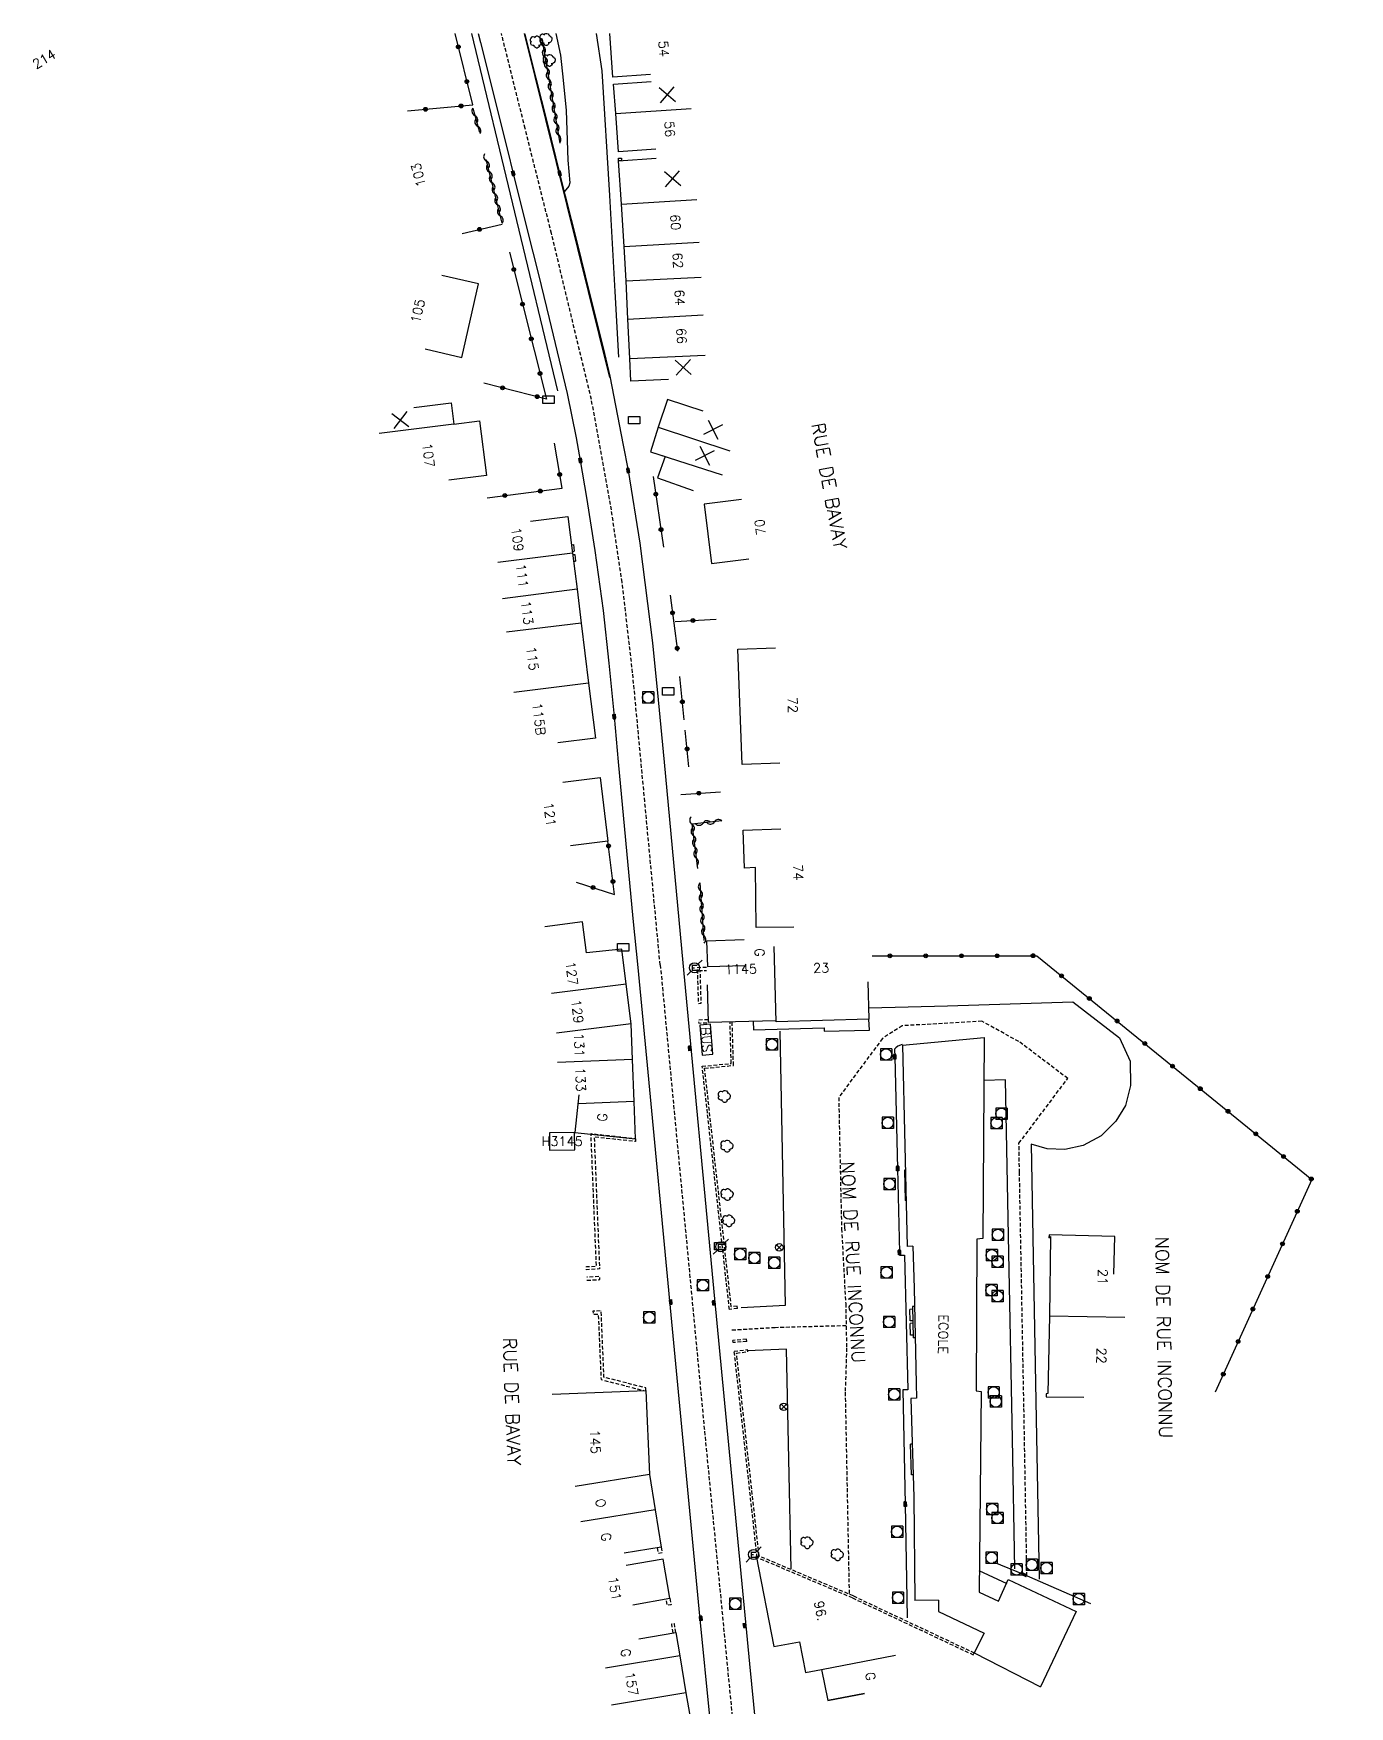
# Model space of a CAD drawing. Header units: millimetres. Extents: x 109000 to 110000, y 121000 to 122000.
# Drawn here: x 109825.2 to 110000, y 121777.8 to 122000 of the extents above; entities that cross this region are included whole.
import ezdxf
from ezdxf.enums import TextEntityAlignment as Align

# ---------------------------------------------------------------- set-up
doc = ezdxf.new("R2010")
doc.units = ezdxf.units.MM
doc.linetypes.add('DASHED', pattern=[0.75, 0.5, -0.25])
doc.layers.get('0').update_dxf_attribs({"linetype": 'CONTINUOUS'})
for name, color, linetype in [('W0001', 6, 'DASHED'), ('W0008', 7, 'CONTINUOUS'), ('W0100', 7, 'CONTINUOUS'), ('W0105', 7, 'CONTINUOUS'), ('W0112', 1, 'DASHED'), ('W0300', 7, 'CONTINUOUS'), ('W0302', 3, 'CONTINUOUS'), ('W0310', 3, 'CONTINUOUS'), ('W0322', 7, 'CONTINUOUS'), ('W0400', 7, 'CONTINUOUS'), ('W0420', 7, 'CONTINUOUS'), ('W0469', 7, 'CONTINUOUS'), ('W0471', 7, 'CONTINUOUS'), ('W0984', 7, 'CONTINUOUS'), ('W0989', 7, 'CONTINUOUS'), ('W0991', 7, 'CONTINUOUS'), ('W1102', 7, 'CONTINUOUS'), ('W1471', 7, 'CONTINUOUS')]:
    doc.layers.add(name, color=color, linetype=linetype)
doc.styles.get("Standard").update_dxf_attribs({"font": 'romans.shx', "width": 0.85})

# ---------------------------------------------------------------- blocks, each defined once
blk = doc.blocks.new('T400')
for p, q in [((-0.15, 0.3), (0.15, 0.3)), ((-0.15, -0.25), (-0.15, 0.3)), ((-0.15, 0.15), (0.15, 0.15)), ((-0.15, 0), (0.15, 0)), ((0.15, 0.3), (0.15, -0.25)), ((-0.15, -0.15), (0.15, -0.15)), ((-0.15, -0.25), (-0.15, -0.3)), ((-0.15, -0.3), (0.15, -0.3)), ((0.15, -0.3), (0.15, -0.25))]:
    blk.add_line(p, q)
blk = doc.blocks.new('T420')
for p, q in [((0.75, 0.75), (-0.75, 0.75)), ((-0.75, 0.75), (-0.75, -0.75)), ((0.75, 0.75), (0.75, -0.75)), ((0.75, -0.75), (-0.75, -0.75))]:
    blk.add_line(p, q)
blk.add_ellipse((0, 0), major_axis=(-0.53, 0.53), ratio=1, start_param=3.926991, end_param=10.210176)
blk = doc.blocks.new('T471')
for p, q in [((-0.333334, 0.333334), (-0.333334, -0.333334)), ((-0.333334, 0.333334), (0.333334, 0.333334)), ((-0.333334, 0), (0, 0)), ((0.500001, 0.500001), (1.000002, 1.000002)), ((-0.500001, -0.500001), (-1.000002, -1.000002)), ((-0.333334, -0.333334), (0.333334, -0.333334))]:
    blk.add_line(p, q)
blk.add_ellipse((0, 0), major_axis=(0.471405, 0.471405), ratio=1, start_param=5.4977871438, end_param=11.780972451)
blk = doc.blocks.new('T300')
for p, q in [((-0.8, 0.51), (-0.86, 0.34)), ((-0.86, 0.34), (-0.86, 0.17)), ((-0.86, 0.17), (-0.74, 0.06)), ((-0.69, 0.63), (-0.8, 0.51)), ((-0.8, -0.06), (-0.74, 0.06)), ((-0.74, 0.06), (-0.69, 0.11)), ((-0.57, 0.69), (-0.69, 0.63)), ((-0.46, 0.69), (-0.57, 0.69)), ((-0.29, 0.63), (-0.46, 0.69)), ((-0.29, 0.63), (-0.17, 0.74)), ((-0.23, 0.57), (-0.29, 0.63)), ((-0.17, 0.74), (-0.06, 0.8)), ((-0.06, 0.8), (0.06, 0.8)), ((0.06, 0.8), (0.23, 0.74)), ((0.23, 0.74), (0.34, 0.63)), ((0.34, 0.63), (0.4, 0.51)), ((0.46, 0.46), (0.34, 0.46)), ((0.4, 0.51), (0.4, 0.46)), ((0.57, 0.4), (0.46, 0.46)), ((0.57, 0.4), (0.69, 0.29)), ((0.69, 0.29), (0.74, 0.17)), ((0.74, 0.06), (0.69, -0.17)), ((0.74, 0.17), (0.74, 0.06)), ((-0.8, -0.17), (-0.8, -0.06)), ((-0.8, -0.23), (-0.8, -0.17)), ((-0.74, -0.34), (-0.8, -0.23)), ((-0.69, -0.4), (-0.74, -0.34)), ((-0.51, -0.46), (-0.69, -0.4)), ((-0.4, -0.46), (-0.51, -0.46)), ((-0.4, -0.46), (-0.34, -0.46)), ((-0.34, -0.46), (-0.34, -0.4)), ((-0.34, -0.51), (-0.34, -0.46)), ((-0.29, -0.63), (-0.34, -0.51)), ((-0.17, -0.74), (-0.29, -0.63)), ((-0.06, -0.8), (-0.17, -0.74)), ((0.06, -0.8), (-0.06, -0.8)), ((0.17, -0.74), (0.06, -0.8)), ((0.23, -0.69), (0.17, -0.74)), ((0.29, -0.46), (0.23, -0.46)), ((0.29, -0.63), (0.23, -0.69)), ((0.46, -0.4), (0.29, -0.46)), ((0.34, -0.51), (0.29, -0.63)), ((0.34, -0.51), (0.34, -0.46)), ((0.57, -0.34), (0.46, -0.4)), ((0.63, -0.29), (0.57, -0.34)), ((0.69, -0.17), (0.63, -0.29))]:
    blk.add_line(p, q)
blk = doc.blocks.new('t991o')
at = {"color": 0, "linetype": 'Continuous'}
for p, q in [((-1, 1), (1, -1)), ((-1, -1), (1, 1))]:
    blk.add_line(p, q, dxfattribs=at)
blk = doc.blocks.new('T1471')
at = {"color": 0, "linetype": 'Continuous', "flags": 128}
blk.add_lwpolyline([(-0.75, -0.5), (-0.75, 0.5), (0.75, 0.5), (0.75, -0.5), (-0.75, -0.5)], dxfattribs=at)
blk = doc.blocks.new('t322o')
at = {"color": 0, "linetype": 'Continuous'}
for radius in [0.25, 0.15]:
    blk.add_circle((0, 0), radius, dxfattribs=at)
blk = doc.blocks.new('t310o')
at = {"color": 0, "linetype": 'Continuous'}
for centre, start, end in [((-0.5, 0.38), 216.8699, 323.1304), ((0.5, -0.37), 36.8699, 143.1303)]:
    blk.add_arc(centre, 0.625, start, end, dxfattribs=at)
blk = doc.blocks.new('T469')
at = {"color": 0, "linetype": 'Continuous', "flags": 128}
for points in [[(-0.35, 0.35), (0.35, -0.35)], [(-0.35, -0.35), (0.35, 0.35)]]:
    blk.add_lwpolyline(points, dxfattribs=at)
at = {"color": 0, "linetype": 'Continuous'}
blk.add_circle((0, 0), 0.5, dxfattribs=at)

msp = doc.modelspace()

# ---------------------------------------------------------------- linework, layer by layer
at = {"layer": 'W0001'}
for points in [[(109908.45, 121876.29), (109906.41, 121898), (109904.8, 121915.1), (109903.4, 121927.11), (109901.87, 121937.44), (109899.32, 121951.41), (109894.02, 121973.44), (109890.52, 121987.39), (109887.38, 122000)], [(109957.16, 121795.12), (109956.76, 121817.53), (109956.17, 121848.69), (109956.1, 121852.59), (109962.58, 121861.2), (109956.09, 121866.1), (109951.17, 121868.8), (109940.6, 121868.2), (109937.97, 121866.51), (109932.16, 121858.69), (109932.54, 121841.22), (109933.09, 121831.29), (109933.21, 121825.4), (109933.02, 121819.51), (109933.55, 121792.69)], [(109933.15, 121828.35), (109923.73, 121828.09), (109917.97, 121827.75)]]:
    msp.add_lwpolyline(points, dxfattribs=at)
at = {"layer": 'W0001', "flags": 128}
msp.add_lwpolyline([(109908.47, 121876.3), (109909.33, 121867.19), (109914.31, 121814.69), (109918.78, 121768.6), (109919.92, 121758.44), (109920.37, 121755.63), (109921.84, 121748.19), (109923.52, 121741.36), (109924.92, 121736.38), (109926.87, 121730.25), (109928.42, 121725.88), (109929.99, 121721.84), (109933.02, 121714.9), (109945.95, 121689.19), (109957.73, 121666), (109959.66, 121661.4), (109963.3, 121654.98), (109966.7, 121650.06), (109970.51, 121644.23), (109974.5, 121639.14), (109978.35, 121634.35), (109982.08, 121630.17), (109986.08, 121625.38), (109997.21, 121615.38), (110000, 121612.91)], dxfattribs=at)
at = {"layer": 'W0008'}
for points in [[(109884.3, 122000), (109884.59, 121998.83), (109888.17, 121984.52), (109888.94, 121981.44), (109890.79, 121973.93), (109892.3, 121968.02), (109893.73, 121962.16), (109896.1, 121952.2), (109897.29, 121946.31), (109897.85, 121943.31), (109898.68, 121938.37), (109899.79, 121931.36), (109900.9, 121923.37), (109901.65, 121916.35), (109902.34, 121909.28), (109902.88, 121903.25), (109904.83, 121882.47), (109905.47, 121875.95)], [(109890.45, 122000), (109890.47, 121999.93), (109895.1, 121981.43), (109897.39, 121972.35), (109901.28, 121956.46), (109901.79, 121954.3), (109890.46, 122000)], [(109890.46, 122000), (109893.44, 121988.14), (109895.1, 121981.45), (109896.92, 121974.18), (109899.13, 121965.35), (109901.05, 121957.49), (109901.78, 121954.49), (109903.55, 121945.35), (109904.2, 121941.95), (109905.74, 121932.3), (109907.44, 121919.07), (109908.17, 121911.52), (109908.97, 121903.2), (109911.45, 121876.58)], [(109894.61, 122000), (109895.24, 121997.14), (109895.59, 121993.82), (109895.95, 121989.77), (109896.2, 121983.21), (109896.44, 121980.17), (109896.31, 121979.75), (109895.71, 121978.99)], [(109899.97, 122000), (109900.69, 121995.04), (109901.71, 121978.51), (109902.44, 121965.74), (109902.92, 121957.04)], [(109936.17, 121870.57), (109946.63, 121870.85), (109963.26, 121871.36), (109969.46, 121866.58), (109970.88, 121863.5), (109970.91, 121860.26), (109970.23, 121857.61), (109968.97, 121855.53), (109967.02, 121853.58), (109964.61, 121852.3), (109962.19, 121851.76), (109959.83, 121851.85), (109957.74, 121852.46), (109957.98, 121837.64), (109958.35, 121818.32), (109958.77, 121794.67)], [(109920.82, 121868.78), (109920.83, 121867.66), (109930.22, 121867.94), (109930.24, 121867.5), (109936.24, 121867.63), (109936.18, 121869.06)], [(109919.21, 121830.78), (109925.12, 121831.08), (109924.4, 121867.48)], [(109940.6, 121865.72), (109940.02, 121865.47), (109939.74, 121865.28), (109939.59, 121865.08), (109939.61, 121864.08), (109939.99, 121849.24), (109940.23, 121838.08), (109940.24, 121837.73), (109940.91, 121837.74), (109941.34, 121819.84), (109940.69, 121819.82), (109940.99, 121804.65), (109941.24, 121789.57)], [(109955.55, 121796.04), (109955.24, 121813.32), (109954.74, 121838.05), (109954.31, 121861.01), (109951.45, 121860.91)], [(109925.84, 121796.01), (109925.23, 121825.25), (109920.07, 121825.01)], [(109965.66, 121791.43), (109956.82, 121795.27), (109952.74, 121796.96)]]:
    msp.add_lwpolyline(points, dxfattribs=at)
at = {"layer": 'W0008', "flags": 128}
for points in [[(109905.48, 121875.95), (109906.72, 121862.95), (109909.77, 121830.75), (109913.67, 121789.81), (109916.42, 121762.2)], [(109911.47, 121876.58), (109915.67, 121831.93), (109920.3, 121783.44), (109921.6, 121770.36)]]:
    msp.add_lwpolyline(points, dxfattribs=at)
at = {"layer": 'W0100'}
for p, q in [((109940.62, 121865.61), (109941.27, 121838.9)), ((109940.88, 121849.04), (109941, 121844.99)), ((109941.02, 121849.04), (109940.88, 121849.04)), ((109941.12, 121845), (109941, 121844.99)), ((109942.03, 121838.92), (109941.27, 121838.9)), ((109941.96, 121830.9), (109942.07, 121826.74)), ((109942.23, 121830.9), (109941.96, 121830.9)), ((109942.32, 121826.74), (109942.07, 121826.74)), ((109942.51, 121818.72), (109941.74, 121818.7)), ((109941.81, 121808.56), (109941.71, 121812.62)), ((109941.91, 121812.62), (109941.71, 121812.62)), ((109942.04, 121808.56), (109941.81, 121808.56)), ((109945.4, 121791.9), (109942.27, 121791.86)), ((109945.4, 121791.9), (109945.4, 121790.38)), ((109945.4, 121790.38), (109951.5, 121787.53)), ((109951.5, 121787.53), (109950.15, 121784.9)), ((109950.15, 121784.9), (109958.94, 121780.4))]:
    msp.add_line(p, q, dxfattribs=at)
for points in [[(109907.18, 121994.59), (109902.19, 121994.22), (109901.76, 122000)], [(109907.89, 121984.65), (109902.9, 121984.32), (109902.57, 121989.4), (109902.27, 121993.27), (109907.26, 121993.65)], [(109909.58, 121954.07), (109904.58, 121953.84), (109904.44, 121956.83), (109904.16, 121962.09), (109903.93, 121967.18), (109903.66, 121971.71), (109903.33, 121977.36), (109902.93, 121983.1), (109907.92, 121983.45)], [(109877.26, 121958.11), (109882.13, 121957), (109884.35, 121966.75), (109879.48, 121967.86)], [(109875.75, 121950.34), (109880.71, 121950.96), (109881.07, 121948.13), (109884.47, 121948.55), (109885.37, 121941.3), (109880.41, 121940.68)], [(109914.17, 121949.86), (109909.42, 121951.42), (109908.21, 121947.71), (109907.16, 121944.45), (109909.12, 121943.83), (109908.11, 121940.98), (109912.83, 121939.32)], [(109919.27, 121938.12), (109914.31, 121937.51), (109915.28, 121929.63), (109920.24, 121930.24)], [(109891.25, 121935.25), (109896.21, 121935.87), (109896.82, 121931), (109897.44, 121926.2), (109897.98, 121921.68), (109898.95, 121913.7), (109899.85, 121906.41), (109894.88, 121905.8)], [(109924.34, 121903.07), (109919.35, 121902.89), (109918.79, 121918.22), (109923.78, 121918.4)], [(109895.52, 121900.58), (109900.48, 121901.19), (109901.52, 121892.72), (109896.56, 121892.11)], [(109926.21, 121881.32), (109921.21, 121881.25), (109921.1, 121889.21), (109919.65, 121889.15), (109919.46, 121894.2), (109924.46, 121894.38)], [(109903.95, 121873.72), (109903.36, 121878.37), (109898.68, 121877.9), (109898.12, 121882.02), (109893.16, 121881.35)], [(109936.04, 121874.06), (109936.18, 121869.06), (109923.85, 121868.72), (109923.81, 121868.85), (109914.86, 121868.62), (109914.73, 121873.62)], [(109940.62, 121865.61), (109951.49, 121866.63), (109951.3, 121839.92), (109950.51, 121839.84), (109950.42, 121819.72), (109951.08, 121819.62), (109950.8, 121792.96), (109953.4, 121791.76), (109954.69, 121794.66), (109963.68, 121790.4), (109958.94, 121780.4)], [(109942.03, 121838.92), (109942.17, 121833.35), (109942.45, 121820.67), (109942.51, 121818.72)], [(109968.7, 121835.22), (109968.82, 121840.22), (109960.1, 121840.43), (109960.09, 121840.04), (109960.31, 121840.21), (109960.14, 121829.67), (109959.95, 121819.33), (109959.71, 121819.3), (109959.71, 121818.92), (109964.71, 121818.87)], [(109941.74, 121818.7), (109942.12, 121805.56), (109942.27, 121791.86)]]:
    msp.add_lwpolyline(points, dxfattribs=at)
at = {"layer": 'W0100', "flags": 128}
for points in [[(109919.61, 121879.61), (109914.62, 121879.46), (109914.72, 121876.08), (109919.71, 121876.23)], [(109914.62, 121879.46), (109914.72, 121876.08)], [(109897.67, 121859.01), (109897.14, 121854.04), (109905.2, 121853.17), (109905, 121858.13), (109904.79, 121863.72), (109904.6, 121868.44), (109903.95, 121873.72)], [(109894.12, 121819.27), (109906.57, 121819.76), (109907.02, 121808.6), (109907.79, 121803.9), (109908.6, 121798.93), (109903.66, 121798.13)], [(109904.84, 121791.29), (109909.76, 121792.14), (109908.86, 121797.35), (109903.93, 121796.49)], [(109921.32, 121797.74), (109921.21, 121797.78), (109923.53, 121785.72), (109926.97, 121786.38), (109927.76, 121782.28), (109929.9, 121782.69), (109930.7, 121778.55), (109935.61, 121779.5), (109930.7, 121778.55)], [(109905.61, 121786.76), (109910.54, 121787.58), (109911.05, 121784.5), (109911.86, 121779.59), (109912.55, 121775.58), (109913.32, 121771.04), (109914, 121767.01), (109914.77, 121762.43), (109915.49, 121758.21), (109916.2, 121753.84), (109917.56, 121749.1), (109912.73, 121747.8)]]:
    msp.add_lwpolyline(points, dxfattribs=at)
for points in [[(109913.72, 121868.3), (109914.05, 121864.3), (109915.46, 121864.41), (109915.13, 121868.42)], [(109897.1, 121854.04), (109893.76, 121854), (109893.78, 121851.69), (109897.12, 121851.73)]]:
    msp.add_lwpolyline(points, close=True, dxfattribs=at)
at = {"layer": 'W0105'}
for p, q in [((109896.68, 121932.1), (109896.93, 121932.13)), ((109896.8, 121931.2), (109897.03, 121931.23)), ((109896.85, 121930.8), (109897.11, 121930.82)), ((109896.93, 121932.13), (109897.03, 121931.23)), ((109897.11, 121930.82), (109897.21, 121929.93)), ((109896.96, 121929.91), (109897.21, 121929.93)), ((109941.97, 121830.54), (109941.62, 121830.53)), ((109941.64, 121828.99), (109941.62, 121830.53)), ((109942.01, 121828.99), (109941.64, 121828.99)), ((109942.02, 121828.68), (109941.64, 121828.67)), ((109941.69, 121827.08), (109941.64, 121828.67)), ((109942.06, 121827.09), (109941.69, 121827.08)), ((109950.77, 121795.83), (109954.47, 121794.11))]:
    msp.add_line(p, q, dxfattribs=at)
at = {"layer": 'W0112'}
for p, q in [((109902.92, 121983.45), (109903.32, 121983.47)), ((109902.93, 121983.1), (109902.92, 121983.45)), ((109918.73, 121830.66), (109918.69, 121830.95)), ((109918.15, 121826.11), (109918.12, 121826.4)), ((109919.95, 121826.27), (109918.15, 121826.11)), ((109920.08, 121824.89), (109920.05, 121825.18)), ((109934.11, 121792.45), (109950.15, 121784.9)), ((109934, 121792.19), (109950.04, 121784.63)), ((109950.04, 121784.63), (109950.15, 121784.9))]:
    msp.add_line(p, q, dxfattribs=at)
for points in [[(109903.32, 121983.47), (109903.33, 121983.11), (109902.93, 121983.1)], [(109918.73, 121830.66), (109917.65, 121830.52), (109914.04, 121862.82), (109917.89, 121863.2), (109917.73, 121868.69)], [(109918.69, 121830.95), (109917.9, 121830.85), (109914.36, 121862.55), (109918.19, 121862.94), (109918.02, 121868.7)], [(109919.95, 121826.27), (109919.91, 121826.56), (109918.12, 121826.4)], [(109934, 121792.19), (109921.34, 121797.55), (109918.29, 121824.98), (109920.05, 121825.18)], [(109934.11, 121792.45), (109921.6, 121797.75), (109918.6, 121824.73), (109920.08, 121824.89)]]:
    msp.add_lwpolyline(points, dxfattribs=at)
at = {"layer": 'W0112', "flags": 128}
for points in [[(109914.61, 121875.94), (109913.37, 121875.92), (109913.51, 121871.18), (109913.91, 121871.2), (109913.78, 121875.53), (109914.62, 121875.54)], [(109914.83, 121869), (109913.56, 121868.96), (109913.57, 121868.56), (109914.84, 121868.6)], [(109905.19, 121853.16), (109905.18, 121852.81), (109899.69, 121853.43), (109900.4, 121835.89), (109898.67, 121835.8), (109898.65, 121836.2), (109899.99, 121836.27), (109899.27, 121853.88), (109905.22, 121853.21)], [(109898.73, 121834.4), (109900.45, 121834.48), (109900.43, 121834.88), (109898.71, 121834.8)], [(109906.57, 121819.76), (109906.55, 121820.09), (109900.99, 121821.51), (109900.62, 121830.32), (109900.62, 121830.32), (109899.53, 121830.29), (109899.54, 121829.89), (109900.23, 121829.91), (109900.6, 121821.2), (109906.26, 121819.75)], [(109908.6, 121798.93), (109908.74, 121798.2), (109908.25, 121798.1), (109908.1, 121798.85)], [(109909.76, 121792.14), (109909.91, 121791.29), (109909.41, 121791.2), (109909.27, 121792.06)], [(109910.54, 121787.58), (109910.34, 121788.75), (109909.94, 121788.69), (109910.14, 121787.52)]]:
    msp.add_lwpolyline(points, dxfattribs=at)
at = {"layer": 'W0302'}
msp.add_lwpolyline([(109883.4, 122000), (109894.84, 121952.54)], dxfattribs=at)
at = {"layer": 'W0310'}
for p, q in [((109892.72, 121999.35), (109895.13, 121985.44)), ((109883.57, 121990.09), (109884.44, 121986.93)), ((109913.73, 121887.17), (109914.26, 121879.54))]:
    msp.add_line(p, q, dxfattribs=at)
for points in [[(109887.47, 121974.83), (109886.02, 121980.68), (109885.35, 121983.26)], [(109916.65, 121895.41), (109912.68, 121894.98), (109913.39, 121889.1)]]:
    msp.add_lwpolyline(points, dxfattribs=at)
at = {"layer": 'W0322'}
for p, q in [((109882.16, 121973.46), (109887.48, 121974.7)), ((109907.52, 121941.16), (109908.91, 121931.77)), ((109909.8, 121925.42), (109910.77, 121917.97)), ((109910.44, 121921.91), (109915.91, 121922.21)), ((109911.62, 121908.86), (109911.08, 121914.58)), ((109912.28, 121902.61), (109911.76, 121907.47)), ((109911.22, 121898.93), (109916.47, 121899.29))]:
    msp.add_line(p, q, dxfattribs=at)
for points in [[(109874.91, 121989.74), (109883.56, 121990.53), (109881.22, 122000)], [(109888.43, 121970.96), (109893.35, 121951.46), (109885.05, 121953.59)], [(109885.48, 121938.34), (109895.42, 121939.61), (109894.4, 121945.61)], [(109897.28, 121887.29), (109902.4, 121885.65), (109901.52, 121892.72)], [(109936.59, 121877.49), (109958.48, 121877.51), (109994.99, 121847.79), (109982.14, 121819.52)]]:
    msp.add_lwpolyline(points, dxfattribs=at)
at = {"layer": 'W1102'}
for p, q in [((109902.57, 121989.4), (109912.55, 121990.05)), ((109903.33, 121977.36), (109913.31, 121977.95)), ((109903.66, 121971.71), (109913.65, 121972.3)), ((109903.93, 121967.18), (109913.92, 121967.63)), ((109904.16, 121962.09), (109914.15, 121962.63)), ((109904.44, 121956.83), (109914.43, 121957.29)), ((109881.07, 121948.13), (109871.14, 121946.89)), ((109908.21, 121947.71), (109917.71, 121944.59)), ((109907.16, 121944.45), (109916.68, 121941.4)), ((109896.82, 121931), (109886.9, 121929.75)), ((109897.44, 121926.2), (109887.52, 121924.93)), ((109897.98, 121921.68), (109888.05, 121920.48)), ((109898.95, 121913.7), (109889.03, 121912.49)), ((109923.85, 121868.72), (109923.58, 121878.72)), ((109960.14, 121829.67), (109970.14, 121829.51))]:
    msp.add_line(p, q, dxfattribs=at)
at = {"layer": 'W1102', "flags": 128}
for points in [[(109903.95, 121873.72), (109894.02, 121872.48)], [(109904.6, 121868.44), (109894.68, 121867.2)], [(109904.79, 121863.72), (109894.8, 121863.34)], [(109905, 121858.13), (109897.55, 121857.84)], [(109907.02, 121808.6), (109897.15, 121806.98)], [(109907.79, 121803.9), (109897.92, 121802.28)], [(109911.05, 121784.5), (109901.19, 121782.87)], [(109929.9, 121782.69), (109939.72, 121784.58)], [(109911.87, 121779.59), (109902, 121777.96)]]:
    msp.add_lwpolyline(points, dxfattribs=at)

# ---------------------------------------------------------------- block references
at = {"layer": 'W0300'}
for p in [(109892.07, 121998.89), (109893.33, 121999.23), (109893.76, 121996.45), (109917.02, 121858.8), (109917.35, 121852.2), (109917.39, 121845.77), (109917.6, 121842.27), (109928, 121799.52), (109932.02, 121797.9)]:
    msp.add_blockref('T300', p, dxfattribs=at)
at = {"layer": 'W0310'}
for p, rotation in [((109892.89, 121998.36), 279.8394981546363), ((109893.14, 121996.88), 279.8394981546363), ((109893.4, 121995.41), 279.8394981546363), ((109893.66, 121993.93), 279.8394981546363), ((109893.91, 121992.45), 279.8394981546363), ((109883.84, 121989.12), 285.3164975961608), ((109894.17, 121990.97), 279.8394981546363), ((109894.43, 121989.49), 279.8394981546363), ((109884.23, 121987.68), 285.3164975961608), ((109894.68, 121988.02), 279.8394981546363), ((109894.94, 121986.54), 279.8394981546363), ((109885.4, 121983.08), 104.5119954363995), ((109885.78, 121981.63), 104.5119954363995), ((109886.15, 121980.17), 103.8726572386754), ((109886.51, 121978.72), 103.8726572386754), ((109886.87, 121977.26), 103.8726572386754), ((109887.23, 121975.8), 103.8726572386754), ((109912.68, 121894.97), 276.9150074780428), ((109912.86, 121893.48), 276.9150074780428), ((109914.16, 121895.14), 186.1751361571307), ((109915.65, 121895.3), 186.1751361571307), ((109913.04, 121891.99), 276.9150074780428), ((109913.22, 121890.5), 276.9150074780428), ((109913.8, 121886.17), 273.9970347168082), ((109913.9, 121884.67), 273.9970347168082), ((109914.01, 121883.18), 273.9970347168082), ((109914.11, 121881.68), 273.9970347168082), ((109914.22, 121880.18), 273.9970347168082)]:
    msp.add_blockref('t310o', p, dxfattribs=dict(at, rotation=rotation))
at = {"layer": 'W0322'}
for p, rotation in [((109881.65, 121998.24), 103.864956824157), ((109882.79, 121993.63), 103.864956824157), ((109877.28, 121989.95), 5.243367770661898), ((109882.01, 121990.39), 5.243367770661898), ((109884.47, 121974), 13.20987391179702), ((109889.01, 121968.66), 284.1723925724795), ((109890.17, 121964.06), 284.1723925724795), ((109891.34, 121959.45), 284.1723925724795), ((109892.5, 121954.85), 284.1723925724795), ((109887.53, 121952.95), 165.6767684992359), ((109892.13, 121951.78), 165.6767684992359), ((109895.11, 121941.44), 99.65106227694649), ((109887.83, 121938.64), 7.323442841470036), ((109892.54, 121939.24), 7.323442841470036), ((109907.87, 121938.81), 278.4196964291879), ((109908.57, 121934.11), 278.4196964291879), ((109910.1, 121923.06), 277.4579679020744), ((109912.81, 121922.04), 3.09857992777063), ((109910.72, 121918.35), 277.4579679020744), ((109911.4, 121911.23), 95.39315581560037), ((109912.03, 121904.97), 96.09302056000828), ((109913.59, 121899.09), 3.81625778554063), ((109901.6, 121892.09), 97.11608123141106), ((109899.54, 121886.57), 342.1710143758766), ((109902.19, 121887.38), 97.11608123141106), ((109938.97, 121877.49), 0.04962566507966613), ((109943.72, 121877.49), 0.04962566507966613), ((109948.47, 121877.5), 0.04962566507966613), ((109953.22, 121877.5), 0.04962566507966613), ((109957.97, 121877.51), 0.04962566507966613), ((109961.76, 121874.83), 320.8575053595022), ((109965.45, 121871.83), 320.8575053595022), ((109969.13, 121868.84), 320.8575053595022), ((109972.82, 121865.84), 320.8575053595022), ((109976.5, 121862.84), 320.8575053595022), ((109980.18, 121859.84), 320.8575053595022), ((109983.87, 121856.84), 320.8575053595022), ((109987.55, 121853.84), 320.8575053595022), ((109991.24, 121850.84), 320.8575053595022), ((109994.92, 121847.85), 320.8575053595022), ((109993.06, 121843.55), 245.5634864850889), ((109991.1, 121839.22), 245.5634864850889), ((109989.13, 121834.9), 245.5634864850889), ((109987.17, 121830.57), 245.5634864850889), ((109985.2, 121826.25), 245.5634864850889), ((109983.24, 121821.92), 245.5634864850889)]:
    msp.add_blockref('t322o', p, dxfattribs=dict(at, rotation=rotation))
at = {"layer": 'W0400'}
for p, rotation in [((109888.94, 121981.44), 14.09484863281243), ((109895.1, 121981.45), 193.9326477054505), ((109895.1, 121981.43), 194.0565795899959), ((109897.85, 121943.31), 10.57998657226564), ((109904.2, 121941.95), 190.8724060065451), ((109902.34, 121909.28), 5.627746582031171), ((109912.39, 121865.2), 185.3831168894322), ((109939.61, 121864.08), 181.3288081538815), ((109939.99, 121849.24), 181.4419648750575), ((109940.23, 121838.08), 181.2682287116705), ((109909.85, 121831.52), 5.419013450957477), ((109915.58, 121831.38), 185.4561739219605), ((109940.99, 121804.65), 181.1307927385623), ((109956.82, 121795.27), 66.55333823051059), ((109913.86, 121789.47), 185.6934129603231), ((109919.67, 121788.53), 5.429766780622911)]:
    msp.add_blockref('T400', p, dxfattribs=dict(at, rotation=rotation))
at = {"layer": 'W0420'}
for p in [(109906.86, 121911.81), (109923.3, 121865.7), (109938.45, 121864.4), (109953.77, 121856.51), (109938.68, 121855.3), (109953.13, 121855.28), (109938.89, 121847.17), (109953.31, 121840.42), (109919.07, 121837.85), (109920.96, 121837.35), (109923.61, 121836.71), (109952.5, 121837.71), (109953.26, 121836.86), (109914.12, 121833.72), (109938.52, 121835.41), (109952.44, 121833.07), (109953.27, 121832.27), (109907, 121829.43), (109938.85, 121828.85), (109939.54, 121819.23), (109952.74, 121819.5), (109953.02, 121818.29), (109952.56, 121803.97), (109953.24, 121802.81), (109939.91, 121800.97), (109952.47, 121797.52), (109955.79, 121795.98), (109957.8, 121796.58), (109959.76, 121796.15), (109918.42, 121791.4), (109940.04, 121792.21), (109964.04, 121792.04)]:
    msp.add_blockref('T420', p, dxfattribs=at)
at = {"layer": 'W0469'}
for p in [(109924.27, 121838.76), (109924.87, 121817.58)]:
    msp.add_blockref('T469', p, dxfattribs=at)
at = {"layer": 'W0471'}
for p in [(109913.02, 121875.91), (109916.51, 121838.85), (109920.86, 121797.96)]:
    msp.add_blockref('T471', p, dxfattribs=at)
at = {"layer": 'W0991'}
for p, rotation in [((109909.4, 121991.87), 94.34975248087136), ((109910.11, 121980.72), 94.01016038623844), ((109911.51, 121955.66), 92.65776065166229), ((109873.94, 121948.68), 277.1212209837601), ((109915.47, 121947.38), 251.8448773250229), ((109914.35, 121943.94), 252.2013063829797)]:
    msp.add_blockref('t991o', p, dxfattribs=dict(at, rotation=rotation))
at = {"layer": 'W1471'}
for p in [(109893.61, 121951.38), (109905.01, 121948.65), (109909.52, 121912.64), (109903.54, 121878.63), (109916.4, 121838.93)]:
    msp.add_blockref('T1471', p, dxfattribs=at)

# ---------------------------------------------------------------- texts
at = {"layer": 'W0984'}
for s, rotation, p in [('103', 104.5156, (109876.35, 121981.22)), ('BUS', 274.761, (109914.59, 121866.36)), ('ECOLE', 269.072, (109946.05, 121827.23))]:
    msp.add_text(s, height=1.25, rotation=rotation, dxfattribs=at).set_placement(p, align=Align.MIDDLE)
msp.add_text('H3145', height=1.25, dxfattribs=at).set_placement((109895.44, 121852.86), align=Align.MIDDLE)
at = {"layer": 'W0989'}
for s, rotation, p in [('RUE DE BAVAY', 280.3644, (109930.92, 121939.89)), ('NOM DE RUE INCONNU', 273.152, (109934.07, 121836.78)), ('NOM DE RUE INCONNU', 271.1149, (109975.35, 121826.8)), ('RUE DE BAVAY', 272.1535, (109888.77, 121818.26))]:
    msp.add_text(s, height=1.75, rotation=rotation, dxfattribs=at).set_placement(p, align=Align.MIDDLE)
at = {"layer": 'W0991'}
for s, rotation, p in [('214', 30.9186, (109826.64, 121996.62)), ('54', 274.2554, (109908.93, 121998)), ('56', 273.7385, (109909.72, 121987.32)), ('60', 273.3761, (109910.49, 121974.95)), ('62', 273.4014, (109910.79, 121969.86)), ('64', 272.5472, (109911.04, 121964.95)), ('105', 77.1699, (109876.27, 121963.15)), ('66', 273.0851, (109911.29, 121959.84)), ('107', 277.039, (109877.68, 121944.01)), ('70', 97.0272, (109921.74, 121934.43)), ('109', 277.1918, (109889.51, 121932.8)), ('111', 277.2715, (109890.14, 121927.99)), ('113', 276.8906, (109890.8, 121923.07)), ('115', 276.9413, (109891.5, 121916.99)), ('115B', 276.97, (109892.37, 121908.95)), ('72', 272.0822, (109926.06, 121910.81)), ('121', 277.0313, (109893.81, 121896.27)), ('74', 272.0451, (109926.78, 121888.58)), ('G', 271.69, (109921.66, 121877.94)), ('127', 277.1395, (109896.71, 121875.16)), ('1145', 1.4579, (109919.16, 121875.73)), ('23', 1.5566, (109929.83, 121875.89)), ('129', 277.1395, (109897.46, 121870.1)), ('131', 272.3142, (109897.71, 121865.66)), ('133', 272.1786, (109897.89, 121861.07)), ('G', 83.8395, (109900.78, 121856.03)), ('21', 269.072, (109967.23, 121834.83)), ('22', 268.9697, (109967.05, 121824.38)), ('145', 272.285, (109899.84, 121812.94)), ('O', 279.1842, (109900.56, 121804.8)), ('G', 279.1842, (109901.28, 121800.29)), ('151', 279.8659, (109902.44, 121793.42)), ('96.', 280.8817, (109929.75, 121790.48)), ('G', 279.4289, (109903.89, 121784.9)), ('157', 279.4289, (109904.66, 121780.77)), ('G', 280.8817, (109936.38, 121781.77))]:
    msp.add_text(s, height=1.25, rotation=rotation, dxfattribs=at).set_placement(p, align=Align.MIDDLE)

doc.saveas('drawing.dxf')
